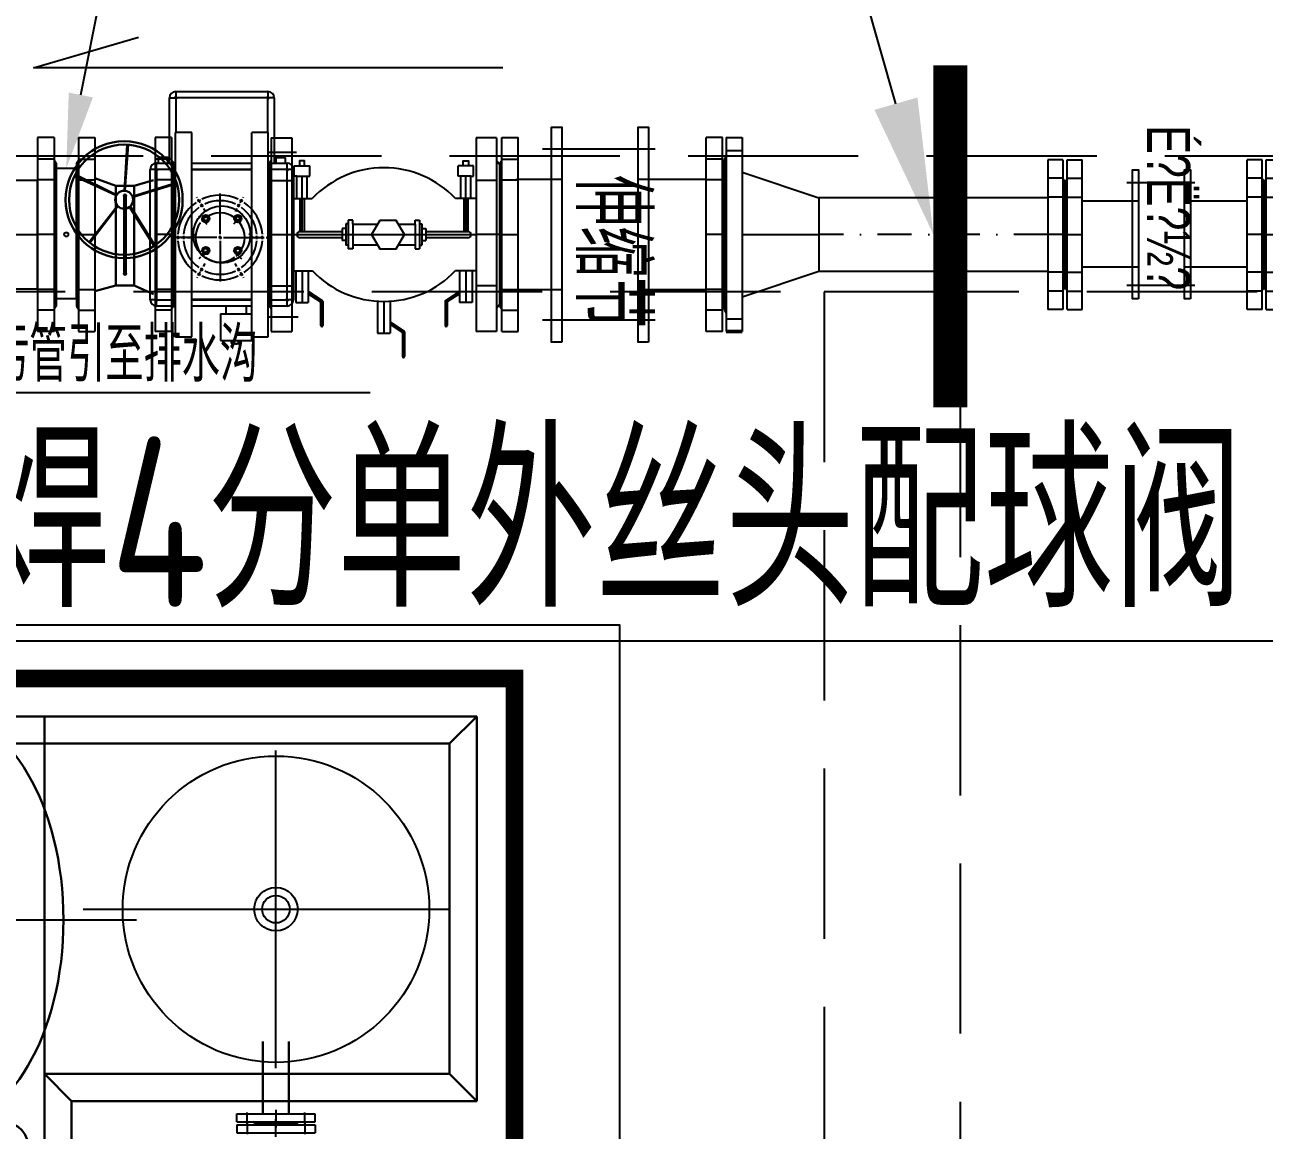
# Model space of a CAD drawing. Header units: millimetres. Extents: x 10779125 to 11142123, y -372083 to -144871.
# Drawn here: x 11116689 to 11118509, y -298681 to -297057 of the extents above; entities that cross this region are included whole.
import ezdxf
from ezdxf import colors
from ezdxf.entities.mleader import LeaderData, LeaderLine
from ezdxf.math import Vec2, Vec3

# ---------------------------------------------------------------- set-up
doc = ezdxf.new("R2010")
doc.units = ezdxf.units.MM
doc.header["$LTSCALE"] = 1000
doc.header["$MEASUREMENT"] = 0
for name, pattern in [('A-世伦路地下室北区_t3$0$DASH', [0.35, 0.25, -0.1]), ('CENTER', [2.9, 2.5, -0.2, 0, -0.2]), ('CENTER2', [1.125, 0.75, -0.125, 0.125, -0.125]), ('DASH', [0.35, 0.25, -0.1]), ('DASHDOT', [1, 0.5, -0.25, 0, -0.25])]:
    doc.linetypes.add(name, pattern=pattern)
doc.layers.get('0').update_dxf_attribs({"color": 255, "linetype": 'CONTINUOUS'})
for name, color, linetype in [('1', 255, 'CONTINUOUS'), ('10', 7, 'CONTINUOUS'), ('3中心线', 1, 'CENTER2'), ('3中心线层', 1, 'CENTER'), ('6文字层', 3, 'CONTINUOUS'), ('7标注层', 4, 'CONTINUOUS'), ('8', 8, 'CONTINUOUS'), ('中心符号线', 6, 'CONTINUOUS')]:
    doc.layers.add(name, color=color, linetype=linetype)
for name, color, linetype, lineweight in [('1粗实线', 254, 'CONTINUOUS', 30), ('5底盘', 2, 'CONTINUOUS', 30), ('_0', 7, 'CONTINUOUS', 80), ('几何体', 7, 'CONTINUOUS', 25)]:
    doc.layers.add(name, color=color, linetype=linetype, lineweight=lineweight)
doc.styles.add('_HZTXT', font='tssdeng.shx', dxfattribs={"width": 0.8, "bigfont": 'tssdchn.shx'})
doc.styles.add('AAAASZSY', font='aaaaszsysim.shx', dxfattribs={"width": 0.75, "bigfont": 'aaaaszsyfs.shx'})
doc.styles.add('hz', font='simplex', dxfattribs={"width": 0.7, "bigfont": 'hztxt'})
doc.styles.get("Standard").update_dxf_attribs({"font": 'symbol.ttf'})

# ---------------------------------------------------------------- blocks, each defined once
blk = doc.blocks.new('bf211016')
at = {"layer": '8', "color": 8, "linetype": 'DASH'}
blk.add_line((-10600, 6787.7, 0), (14385.7, 6787.7, 0), dxfattribs=at)
at = {"layer": '8', "color": 8, "linetype": 'DASH', "elevation": 0}
blk.add_lwpolyline([(14385.7, 6587.7), (-10400, 6587.7), (-10400, 855), (6185.7, 855), (6185.7, 655), (1319.7, 655), (1319.7, 0)], dxfattribs=at)
blk = doc.blocks.new('DN150法兰侧视图')
at = {"layer": '1'}
for p, q in [((-24, 142.5), (0, 142.5)), ((-24, 142.5), (-24, -142.5)), ((0, 142.5), (0, -142.5)), ((-27, 105), (-24, 109.5)), ((-27, 105), (-27, -105)), ((-24, 80.5), (0, 80.5)), ((-24, -80.5), (0, -80.5)), ((-27, -105), (-24, -109.5)), ((-24, -142.5), (0, -142.5))]:
    blk.add_line(p, q, dxfattribs=at)
at = {"layer": '3中心线层'}
for p, q in [((-24, 110.9), (0, 110.9)), ((-24, 0), (0, 0)), ((-24, -110.9), (0, -110.9))]:
    blk.add_line(p, q, dxfattribs=at)
blk = doc.blocks.new('DN100法兰侧视图')
at = {"layer": '1'}
for p, q in [((-22, 110), (0, 110)), ((-22, 110), (-22, -110)), ((0, 110), (0, -110)), ((-25, 77.5), (-22, 82)), ((-25, 77.5), (-25, -77.5)), ((-22, 55), (0, 55)), ((-22, -55), (0, -55)), ((-25, -77.5), (-22, -82)), ((-22, -110), (0, -110))]:
    blk.add_line(p, q, dxfattribs=at)
at = {"layer": '3中心线层'}
for p, q in [((-22, 83.1), (0, 83.1)), ((-25, 0), (0, 0)), ((-22, -83.1), (0, -83.1))]:
    blk.add_line(p, q, dxfattribs=at)
blk = doc.blocks.new('DN100电磁流量计')
for p, q in [((-225.2, 50.8), (-182.6, 50.8)), ((-151.1, 37.4), (-146.1, 30.2)), ((-146.1, 40.5), (-142, 32.7)), ((-140.7, 42.9), (-137.7, 34.6)), ((-135, 44.5), (-133.1, 35.9)), ((-129.2, 45.4), (-128.4, 30.7)), ((-123.3, 45.6), (-123.7, 36.8)), ((-117.5, 45), (-118.9, 36.3)), ((-111.7, 43.6), (-114.3, 35.2)), ((-106.2, 41.5), (-109.8, 33.5)), ((-101, 38.7), (-105.6, 31.3)), ((-67.6, 50.8), (-25, 50.8)), ((-166.2, 19.7), (-158.3, 15.9)), ((-163.4, 24.8), (-156, 20)), ((-159.8, 29.5), (-153.1, 23.8)), ((-155.7, 33.8), (-149.8, 27.3)), ((-96.2, 35.3), (-101.8, 28.5)), ((-91.9, 31.3), (-98.3, 25.3)), ((-88.1, 26.8), (-95.3, 21.6)), ((-85, 21.8), (-92.7, 17.6)), ((-225.2, 0), (-182.6, 0)), ((-170.6, 2.6), (-161.8, 2.1)), ((-169.9, 8.5), (-161.3, 6.9)), ((-168.4, 14.2), (-160.1, 11.5)), ((-82.5, 16.4), (-90.7, 13.3)), ((-80.8, 10.8), (-89.3, 8.7)), ((-79.7, 5), (-88.5, 4)), ((-67.6, 0), (-25, 0)), ((-170.6, -3.3), (-156.3, -2.6)), ((-169.8, -9.1), (-161.2, -7.3)), ((-168.2, -14.8), (-159.9, -11.9)), ((-166, -20.2), (-158.1, -16.3)), ((-79.5, -0.9), (-99.4, -0.7)), ((-83.2, -18.1), (-91.3, -14.6)), ((-81.2, -12.5), (-89.7, -10.1)), ((-80, -6.8), (-88.7, -5.5)), ((-163, -25.3), (-155.7, -20.4)), ((-159.4, -30), (-152.8, -24.2)), ((-155.3, -34.2), (-149.5, -27.6)), ((-150.6, -37.8), (-145.7, -30.5)), ((-145.5, -40.8), (-141.6, -32.9)), ((-140.1, -43.1), (-137.2, -34.8)), ((-134.4, -44.6), (-132.6, -36)), ((-125.1, -45.6), (-125.1, -32)), ((-113.4, -44.1), (-115.7, -35.6)), ((-107.8, -42.2), (-111.2, -34.1)), ((-102.5, -39.6), (-106.9, -32)), ((-97.6, -36.4), (-102.9, -29.4)), ((-93.1, -32.6), (-99.3, -26.3)), ((-89.2, -28.2), (-96.1, -22.7)), ((-85.9, -23.3), (-93.4, -18.8)), ((-225.2, -50.8), (-182.6, -50.8)), ((-119.2, -45.2), (-120.3, -36.5)), ((-67.6, -50.8), (-25, -50.8))]:
    blk.add_line(p, q)
blk.add_lwpolyline([(-182.6, 92.1), (-67.6, 92.1), (-67.6, -91.3), (-182.6, -91.3)], close=True)
blk.add_lwpolyline([(-102.7, -27.8), (-102.7, -12.7), (-147.5, -12.7), (-147.5, -27.8), (-102.7, -27.8)])
for radius in [53.2, 45.6]:
    blk.add_circle((-125.1, 0), radius)
at = {"xscale": -1, "rotation": 180}
blk.add_blockref('DN100法兰侧视图', (-225.2, 0), dxfattribs=at)
at = {"rotation": 180}
blk.add_blockref('DN100法兰侧视图', (-25, 0), dxfattribs=at)
blk = doc.blocks.new('DN200法兰侧视图')
at = {"layer": '1', "color": 0}
for p, q in [((132.5, 0), (-132.5, 0)), ((132.5, 0), (137, -3)), ((170, -3), (-170, -3)), ((-132.5, 0), (-137, -3)), ((170, -3), (170, -31)), ((170, -31), (-170, -31))]:
    blk.add_line(p, q, dxfattribs=at)
at = {"layer": '1', "color": 0, "lineweight": 50}
blk.add_line((-170, -3), (-170, -31), dxfattribs=at)
at = {"layer": '3中心线层'}
for p, q in [((-147.5, -3), (-147.5, -31)), ((147.5, -3), (147.5, -31))]:
    blk.add_line(p, q, dxfattribs=at)
blk = doc.blocks.new('法兰式蝶阀DN150')
at = {"color": 0, "lineweight": 30}
for p, q in [((57.9, -57.7), (85.9, 3)), ((58.3, -58.3), (88.3, 1.8)), ((-74.6, -57.6), (-83, -27)), ((41.6, -60.9), (-12, -19.6)), ((42.2, -60.2), (-11.2, -18.7)), ((71.5, -57.6), (83, -27)), ((-74.6, -57.6), (-74.6, -84.9)), ((-54.5, -57.6), (-74.6, -57.6)), ((-42.3, -70), (-56.3, -70)), ((-42.8, -72.5), (-56.3, -72.5)), ((-47.9, -57.6), (-54.5, -57.6)), ((-44, -57.6), (-47.9, -57.6)), ((-36.7, -57.6), (-44, -57.6)), ((-42.8, -72.5), (-4.4, -72.5)), ((-42.3, -70), (-4.2, -70)), ((-36.7, -57.6), (43.7, -57.6)), ((15.9, -72.5), (-4.4, -72.5)), ((15.8, -70), (-4.2, -70)), ((37.4, -70), (15.8, -70)), ((37.9, -72.5), (15.9, -72.5)), ((31.8, -57.6), (43.7, -57.6)), ((37.4, -70), (55.9, -70)), ((37.9, -72.5), (55.9, -72.5)), ((43.7, -57.6), (48.1, -57.6)), ((54.7, -57.6), (48.1, -57.6)), ((54.7, -57.6), (71.5, -57.6)), ((64.7, -71), (131.9, -75.9)), ((64.8, -70.5), (132, -74.4)), ((71.5, -57.6), (71.5, -84.9)), ((-74.6, -84.9), (-87.7, -113)), ((-54.5, -84.9), (-74.6, -84.9)), ((-47.9, -84.9), (-54.5, -84.9)), ((-44, -84.9), (-47.9, -84.9)), ((-38.4, -84.9), (-44, -84.9)), ((-38.4, -84.9), (30.5, -84.9)), ((41, -78), (-16.5, -114.1)), ((41.8, -78.7), (-16, -114.8)), ((30.5, -84.9), (43.7, -84.9)), ((43.7, -84.9), (48.1, -84.9)), ((54.7, -84.9), (48.1, -84.9)), ((54.7, -84.9), (70, -84.9)), ((55, -82.4), (74.9, -147.3)), ((55.9, -82.1), (76.2, -146.9)), ((71.5, -84.9), (70, -84.9)), ((71.5, -84.9), (80, -113))]:
    blk.add_line(p, q, dxfattribs=at)
for radius in [85.9, 80.9, 13.2]:
    blk.add_circle((51.2, -70), radius, dxfattribs=at)
for centre, start, end in [((-57.4, -71.2), 48.387, 311.613), ((57, -71.2), 228.387, 131.613)]:
    blk.add_arc(centre, 1.65, start, end, dxfattribs=at)
at = {"layer": '1'}
for p, q in [((-105, 0), (-109.5, -3)), ((105, 0), (-105, 0)), ((105, 0), (109.5, -3)), ((-142.5, -3), (-142.5, -27)), ((142.5, -3), (-142.5, -3)), ((-80.5, -3), (-80.5, -27)), ((80.5, -3), (80.5, -27)), ((142.5, -3), (142.5, -27)), ((142.5, -27), (-142.5, -27)), ((-142.5, -139.5), (-142.5, -115.5)), ((142.5, -115.5), (-142.5, -115.5)), ((-80.5, -139.5), (-80.5, -115.5)), ((80.5, -139.5), (80.5, -115.5)), ((142.5, -139.5), (142.5, -115.5)), ((142.5, -139.5), (-142.5, -139.5)), ((-105, -142.5), (-109.5, -139.5)), ((105, -142.5), (-105, -142.5)), ((105, -142.5), (109.5, -139.5))]:
    blk.add_line(p, q, dxfattribs=at)
at = {"layer": '3中心线层'}
for p, q in [((-110.9, -3), (-110.9, -27)), ((0, -3), (0, -27)), ((110.9, -3), (110.9, -27)), ((-110.9, -139.5), (-110.9, -115.5)), ((0, -139.5), (0, -115.5)), ((110.9, -139.5), (110.9, -115.5))]:
    blk.add_line(p, q, dxfattribs=at)
blk = doc.blocks.new('FSDFSDFSE')
at = {"layer": '6文字层'}
for p, q in [((-81, 0), (-81, -99.7)), ((81, 0), (81, -99.7)), ((-125.5, -74.7), (-125.5, -240.3)), ((125.5, -74.7), (125.5, -240.3)), ((-81, -212), (-81, -278.3)), ((81, -212), (81, -278.3))]:
    blk.add_line(p, q, dxfattribs=at)
for points in [[(157.9, -84.7), (157.9, -99.7), (-157.9, -99.7), (-157.9, -84.7)], [(157.9, -212), (157.9, -227), (-157.9, -227), (-157.9, -212)]]:
    blk.add_lwpolyline(points, close=True, dxfattribs=at)
at = {"color": 0, "lineweight": -3, "rotation": 269.9999999999999}
blk.add_blockref('DN150法兰侧视图', (0, 0), dxfattribs=at)
at = {"color": 0, "lineweight": -3, "xscale": -1, "rotation": 270}
blk.add_blockref('DN150法兰侧视图', (0, -276), dxfattribs=at)
at = {"layer": '6文字层', "insert": (137.2, -86, -310.1), "char_height": 105, "attachment_point": 3, "style": 'AAAASZSY'}
blk.add_mtext_dynamic_manual_height_columns('伸缩节', width=680.901, gutter_width=1000, heights=[0], dxfattribs=at)
blk = doc.blocks.new('20201130.08515316')
at = {"layer": '1'}
for p, q in [((4.5, 284.6), (34.8, 284.6)), ((4.5, 284.6), (4.5, 0)), ((34.8, 284.6), (34.8, 0)), ((0, 244.3), (4.5, 251.1)), ((0, 244.3), (0, 40.3)), ((4.5, 221.9), (34.8, 221.9)), ((4.5, 67.2), (34.8, 67.2)), ((0, 40.3), (4.5, 33.5)), ((4.5, 0), (34.8, 0))]:
    blk.add_line(p, q, dxfattribs=at)
at = {"layer": '3中心线层'}
blk.add_line((0, 142.3), (34.8, 142.3), dxfattribs=at)
blk.add_line((0, 142.3), (34.8, 142.3), dxfattribs=at)
blk = doc.blocks.new('DN150倒流防止器')
for p, q in [((-137.6, 85.8), (-137.6, 100.8)), ((-137.6, 100.8), (-114.9, 100.8)), ((-114.9, 85.8), (-114.9, 100.8)), ((125.6, 100.8), (102.9, 100.8)), ((102.9, 85.8), (102.9, 100.8)), ((125.6, 85.8), (125.6, 100.8)), ((-133.8, 85.8), (-137.6, 85.8)), ((-133.8, 53), (-133.8, 85.8)), ((-133.8, 85.8), (-114.9, 85.8)), ((-118.7, 53), (-118.7, 85.8)), ((121.8, 85.8), (102.9, 85.8)), ((106.7, 53), (106.7, 85.8)), ((121.8, 53), (121.8, 85.8)), ((121.8, 85.8), (125.6, 85.8)), ((-141.3, 53), (-111.2, 53)), ((-129.3, 53), (-129.3, 4.5)), ((-126.3, 53), (-126.3, 4.5)), ((-126.3, 53), (-126.3, 4.5)), ((-123.2, 53), (-123.2, 4.5)), ((129.2, 53), (99.2, 53)), ((129.2, 53), (99.2, 53)), ((111.2, 53), (111.2, 4.5)), ((114.2, 53), (114.2, 4.5)), ((114.2, 53), (114.2, 4.5)), ((117.3, 53), (117.3, 4.5)), ((-51.7, 21), (-58.4, 21)), ((-58.4, 21), (-58.4, -21)), ((-51.7, 15.1), (-51.7, 21)), ((39.7, 15.1), (39.7, 21)), ((39.7, 21), (46.4, 21)), ((46.4, 21), (46.4, -21)), ((-129.3, 4.5), (-67.4, 4.5)), ((-61.8, 8.8), (-67.4, 8.8)), ((-67.4, 8.8), (-67.4, -8.8)), ((-58.4, 15.6), (-61.8, 15.6)), ((-61.8, 15.6), (-61.8, -15.6)), ((-51.7, 15.1), (-51.7, -21)), ((-51.7, 15.1), (-15.5, 15.1)), ((15.5, 15.1), (39.7, 15.1)), ((39.7, 15.1), (39.7, -15.1)), ((39.7, 15.1), (39.7, -21)), ((46.4, 15.6), (49.7, 15.6)), ((49.7, 15.6), (49.7, -15.6)), ((49.7, 8.8), (55.4, 8.8)), ((55.4, 8.8), (55.4, -8.8)), ((55.4, 4.5), (117.3, 4.5)), ((-129.3, -4.5), (-67.4, -4.5)), ((-61.8, -8.8), (-67.4, -8.8)), ((-58.4, -15.6), (-61.8, -15.6)), ((-51.7, -15.1), (-15.5, -15.1)), ((15.5, -15.1), (39.7, -15.1)), ((46.4, -15.6), (49.7, -15.6)), ((49.7, -8.8), (55.4, -8.8)), ((55.4, -4.5), (117.3, -4.5)), ((-51.7, -21), (-58.4, -21)), ((39.7, -21), (46.4, -21)), ((-141.3, -53), (-111.2, -53)), ((-135.5, -53), (-135.5, -99.8)), ((-117, -53), (-117, -99.8)), ((129.2, -53), (99.2, -53)), ((129.2, -53), (99.2, -53)), ((129.2, -53), (99.2, -53)), ((105, -53), (105, -99.8)), ((105, -53), (105, -99.8)), ((123.5, -53), (123.5, -99.8)), ((123.5, -53), (123.5, -99.8)), ((-117, -83.1), (-96.5, -96.9)), ((-117, -85), (-98, -97.6)), ((-117, -86.9), (-99.5, -98.4)), ((105, -83.1), (84.5, -96.9)), ((105, -85), (86, -97.6)), ((105, -86.9), (87.5, -98.4)), ((-135.5, -99.8), (-117, -99.8)), ((-98.9, -99.6), (-98.9, -133.6)), ((-97.3, -98.9), (-97.3, -133.6)), ((-95.8, -98.1), (-95.8, -133.6)), ((-15.3, -98.2), (-15.3, -145)), ((3.2, -98.2), (3.2, -145)), ((83.8, -98.1), (83.8, -133.6)), ((85.3, -98.9), (85.3, -133.6)), ((86.8, -99.6), (86.8, -133.6)), ((123.5, -99.8), (105, -99.8)), ((123.5, -99.8), (105, -99.8)), ((-15.3, -145), (3.2, -145)), ((3.2, -128.3), (23.7, -142.1)), ((3.2, -130.2), (22.2, -142.8)), ((3.2, -132.1), (20.7, -143.6)), ((21.4, -144.9), (21.4, -178.8)), ((22.9, -144.1), (22.9, -178.8)), ((24.4, -143.3), (24.4, -178.8))]:
    blk.add_line(p, q)
at = {"color": 1, "linetype": 'CENTER'}
for p, q in [((-126.2, 53), (-126.2, 85.8)), ((114.2, 53), (114.2, 85.8)), ((-141.3, 0), (129.2, 0)), ((-126.2, -53), (-126.2, -99.8)), ((114.2, -53), (114.2, -99.8)), ((-6, -98.2), (-6, -145))]:
    blk.add_line(p, q, dxfattribs=at)
for points in [[(-130, 100.8), (-122.5, 100.8), (-122.5, 108.4), (-130, 108.4)], [(118, 100.8), (110.5, 100.8), (110.5, 108.4), (118, 108.4)], [(-12.1, 20.9), (-24.2, 0), (-12.1, -20.9), (12.1, -20.9), (24.2, 0), (12.1, 20.9)]]:
    blk.add_lwpolyline(points, close=True)
for centre, radius, start, end in [((-6, -46.8), 145, 43.4862, 136.5138), ((-129.3, 0), 4.53, 90, 270), ((117.3, 0), 4.53, 270, 90), ((-6, 46.8), 145, 223.4862, 316.5138), ((-100.4, -99.6), 1.51, 0, 56.7781), ((-98.9, -98.9), 1.51, 0, 56.4582), ((-97.3, -98.1), 1.51, 0, 56.1858), ((85.3, -98.1), 1.51, 123.8142, 180), ((86.8, -98.9), 1.51, 123.5418, 180), ((88.3, -99.6), 1.51, 123.2219, 180), ((-97.3, -133.6), 1.51, 180, 0), ((19.9, -144.9), 1.51, 0, 56.7781), ((21.4, -144.1), 1.51, 0, 56.4582), ((22.9, -143.3), 1.51, 0, 56.1858), ((85.3, -133.6), 1.51, 180, 0), ((22.9, -178.8), 1.51, 180, 0)]:
    blk.add_arc(centre, radius, start, end)
at = {"layer": '3中心线层'}
for p, q in [((-176, 120.9), (-134.5, 120.9)), ((-176, -120.9), (-131.7, -120.9))]:
    blk.add_line(p, q, dxfattribs=at)
blk.add_blockref('20201130.08515316', (-176, -142.3))
at = {"xscale": -1}
blk.add_blockref('20201130.08515316', (164, -142.3), dxfattribs=at)
blk = doc.blocks.new('SW_CENTERMARKSYMBOL_14')
at = {"layer": '中心符号线', "color": 0}
for p, q in [((-64.8, 4.3), (-65.4, 5.3)), ((-62.3, 0), (-63.6, 2.2)), ((-60.6, -2.9), (-63.2, 1.5)), ((-31.2, -49), (-31.2, 10.8)), ((-1.7, -2.9), (0.9, 1.5)), ((0, 0), (-1.3, -2.2)), ((0, 0), (1.3, 2.2)), ((2.5, 4.3), (3.1, 5.3)), ((-62.3, 0), (-61.1, -2.2)), ((-59.8, -4.3), (-59.2, -5.3)), ((-58.1, -7.2), (-59.4, -5.1)), ((-58.1, -7.2), (-56.9, -9.4)), ((-55.6, -11.6), (-53.1, -16)), ((-6.7, -11.6), (-9.2, -16)), ((-4.2, -7.2), (-5.4, -9.4)), ((-4.2, -7.2), (-2.9, -5.1)), ((-2.5, -4.3), (-3.1, -5.3)), ((-60.2, -24.9), (-62.6, -22.5)), ((-56.7, -28.4), (-58.5, -26.7)), ((-56.7, -28.4), (-54.9, -30.2)), ((-53.2, -32), (-50.7, -34.4)), ((-9.2, -32), (-11.6, -34.4)), ((-5.6, -28.4), (-7.4, -30.2)), ((-5.6, -28.4), (-3.9, -26.7)), ((-2.1, -24.9), (0.3, -22.5)), ((-98.5, -54), (-99.6, -54)), ((-36.2, -54), (-96, -54)), ((-93.5, -54), (-96, -54)), ((-90.1, -54), (-95.2, -54)), ((-93.5, -54), (-91, -54)), ((-88.5, -54), (-87.3, -54)), ((-85.1, -54), (-87.6, -54)), ((-85.1, -54), (-82.6, -54)), ((-80.1, -54), (-75, -54)), ((-31.2, -54), (-33.7, -54)), ((-31.2, -54), (-31.2, -51.5)), ((-31.2, -54), (-31.2, -56.5)), ((-31.2, -54), (-28.7, -54)), ((-26.2, -54), (33.7, -54)), ((17.8, -54), (12.7, -54)), ((22.8, -54), (20.3, -54)), ((22.8, -54), (25.3, -54)), ((26.2, -54), (25, -54)), ((27.8, -54), (32.9, -54)), ((31.2, -54), (28.7, -54)), ((31.2, -54), (33.7, -54)), ((36.2, -54), (37.3, -54)), ((-31.2, -59), (-31.2, -118.8)), ((-60.2, -83), (-62.6, -85.5)), ((-56.7, -79.5), (-58.5, -81.3)), ((-56.7, -79.5), (-54.9, -77.7)), ((-53.2, -76), (-50.7, -73.5)), ((-9.2, -76), (-11.6, -73.5)), ((-5.6, -79.5), (-7.4, -77.7)), ((-5.6, -79.5), (-3.9, -81.3)), ((-2.1, -83), (0.3, -85.5)), ((-62.3, -107.9), (-63.6, -110.1)), ((-60.6, -105), (-63.2, -109.4)), ((-62.3, -107.9), (-61.1, -105.8)), ((-59.8, -103.6), (-59.2, -102.6)), ((-58.1, -100.7), (-59.4, -102.9)), ((-58.1, -100.7), (-56.9, -98.5)), ((-55.6, -96.4), (-53.1, -92)), ((-6.7, -96.4), (-9.2, -92)), ((-4.2, -100.7), (-5.4, -98.5)), ((-4.2, -100.7), (-2.9, -102.9)), ((-2.5, -103.6), (-3.1, -102.6)), ((-1.7, -105), (0.9, -109.4)), ((0, -107.9), (-1.3, -105.8)), ((0, -107.9), (1.3, -110.1)), ((-64.8, -112.3), (-65.4, -113.3)), ((2.5, -112.3), (3.1, -113.3))]:
    blk.add_line(p, q, dxfattribs=at)
for radius, start, end in [(62.3, 117.7015, 120), (62.3, 64.5969, 115.4031), (62.3, 60, 62.2985), (62.3, 57.7015, 60), (62.3, 124.5969, 175.4031), (54, 125.3091, 174.6909), (62.3, 120, 122.2985), (54, 120, 122.6545), (54, 117.3455, 120), (54, 65.3091, 114.6909), (36.1, 52.9357, 127.0643), (54, 60, 62.6545), (54, 57.3455, 60), (54, 5.3091, 54.6909), (62.3, 4.5969, 55.4031), (36.1, 142.9357, 217.0643), (36.1, 135, 138.9679), (36.1, 131.0321, 135), (36.1, 45, 48.9679), (36.1, 41.0321, 45), (36.1, 322.9357, 37.0643), (62.3, 177.7015, 180), (62.3, 180, 182.2985), (54, 177.3455, 180), (54, 180, 182.6545), (54, 0, 2.6545), (54, 357.3455, 0), (62.3, 0, 2.2985), (62.3, 357.7015, 0), (62.3, 184.5969, 235.4031), (54, 185.3091, 234.6909), (54, 305.3091, 354.6909), (62.3, 304.5969, 355.4031), (36.1, 221.0321, 225), (36.1, 225, 228.9679), (36.1, 232.9357, 307.0643), (36.1, 311.0321, 315), (36.1, 315, 318.9679), (62.3, 237.7015, 240), (62.3, 240, 242.2985), (54, 237.3455, 240), (54, 240, 242.6545), (54, 245.3091, 294.6909), (54, 297.3455, 300), (54, 300, 302.6545), (62.3, 297.7015, 300), (62.3, 300, 302.2985), (62.3, 244.5969, 295.4031)]:
    blk.add_arc((-31.2, -54), radius, start, end, dxfattribs=at)
blk = doc.blocks.new('SW_CENTERMARKSYMBOL_15')
at = {"layer": '中心符号线', "color": 0}
for q in [(-2.5, 0), (0, 2.5), (0, -2.5), (2.5, 0)]:
    blk.add_line((0, 0), q, dxfattribs=at)
blk = doc.blocks.new('SW_CENTERMARKSYMBOL_16')
at = {"layer": '中心符号线', "color": 0}
for q in [(-2.5, 0), (0, 2.5), (0, -2.5), (2.5, 0)]:
    blk.add_line((0, 0), q, dxfattribs=at)
blk = doc.blocks.new('SW_CENTERMARKSYMBOL_17')
at = {"layer": '中心符号线', "color": 0}
for q in [(-2.5, 0), (0, 2.5), (0, -2.5), (2.5, 0)]:
    blk.add_line((0, 0), q, dxfattribs=at)
blk = doc.blocks.new('SW_CENTERMARKSYMBOL_18')
at = {"layer": '中心符号线', "color": 0}
for q in [(-2.5, 0), (0, 2.5), (0, -2.5), (2.5, 0)]:
    blk.add_line((0, 0), q, dxfattribs=at)
blk = doc.blocks.new('SW_CENTERMARKSYMBOL_19')
at = {"layer": '中心符号线', "color": 0}
for q in [(-2.5, 0), (0, 2.5), (0, -2.5), (2.5, 0)]:
    blk.add_line((0, 0), q, dxfattribs=at)
blk = doc.blocks.new('SW_CENTERMARKSYMBOL_20')
at = {"layer": '中心符号线', "color": 0}
for q in [(-2.5, 0), (0, 2.5), (0, -2.5), (2.5, 0)]:
    blk.add_line((0, 0), q, dxfattribs=at)
blk = doc.blocks.new('SW_CENTERMARKSYMBOL_21')
at = {"layer": '中心符号线', "color": 0}
for q in [(-2.5, 0), (0, 2.5), (0, -2.5), (2.5, 0)]:
    blk.add_line((0, 0), q, dxfattribs=at)
blk = doc.blocks.new('SW_CENTERMARKSYMBOL_22')
at = {"layer": '中心符号线', "color": 0}
for q in [(-2.5, 0), (0, 2.5), (0, -2.5), (2.5, 0)]:
    blk.add_line((0, 0), q, dxfattribs=at)
blk = doc.blocks.new('DN150电动阀俯视图')
at = {"layer": '几何体'}
for p, q in [((-77, 105), (-77, 200.7)), ((-77, 200.7), (-67.7, 200.7)), ((-67.7, 210), (-67.7, 200.7)), ((-67.7, 210), (67.7, 210)), ((67.7, 200.7), (-67.7, 200.7)), ((-67.7, 200.7), (-67.7, 150)), ((67.7, 210), (67.7, 200.7)), ((77, 200.7), (67.7, 200.7)), ((67.7, 150), (67.7, 200.7)), ((77, 200.7), (77, 105)), ((-44, 150), (-68, 150)), ((-68, -150), (-68, 150)), ((-44, -150), (-44, 150)), ((68, 150), (44, 150)), ((44, -150), (44, 150)), ((68, -150), (68, 150)), ((-93.3, 112.9), (-93.3, 105)), ((-79.3, 112.9), (-93.3, 112.9)), ((-79.8, 113.4), (-92.9, 113.4)), ((-79.3, 105), (-79.3, 112.9)), ((79.3, 112.9), (79.3, 105)), ((93.3, 112.9), (79.3, 112.9)), ((92.9, 113.4), (79.8, 113.4)), ((93.3, 105), (93.3, 112.9)), ((-105, -95.7), (-105, 95.7)), ((-95.7, 95.7), (-105, 95.7)), ((-95.7, 95.7), (-95.7, 105)), ((-95.7, 105), (-70, 105)), ((-95.7, 95.7), (-95.7, -95.7)), ((-70, 95.7), (-95.7, 95.7)), ((-68, 105.5), (-70, 105.5)), ((-70, -105.5), (-70, 105.5)), ((-44, 105), (44, 105)), ((44, 95.7), (-44, 95.7)), ((44, 95), (-44, 95)), ((70, 105.5), (68, 105.5)), ((70, -105.5), (70, 105.5)), ((70, 105), (95.7, 105)), ((95.7, 95.7), (70, 95.7)), ((95.7, 95.7), (95.7, 105)), ((95.7, -95.7), (95.7, 95.7)), ((105, 95.7), (95.7, 95.7)), ((105, 95.7), (105, -95.7)), ((-26.4, 25.2), (-23.5, 26.8)), ((-26.4, 21.8), (-26.4, 25.2)), ((-23.5, 20.2), (-26.4, 21.8)), ((-23.5, 26.8), (-20.6, 25.2)), ((-20.6, 21.8), (-23.5, 20.2)), ((-20.6, 25.2), (-20.6, 21.8)), ((20.2, 23.5), (21.8, 26.4)), ((21.8, 20.6), (20.2, 23.5)), ((21.8, 26.4), (25.2, 26.4)), ((25.2, 20.6), (21.8, 20.6)), ((25.2, 26.4), (26.8, 23.5)), ((26.8, 23.5), (25.2, 20.6)), ((-26.8, -23.5), (-25.2, -20.6)), ((-25.2, -26.4), (-26.8, -23.5)), ((-25.2, -20.6), (-21.8, -20.6)), ((-21.8, -26.4), (-25.2, -26.4)), ((-21.8, -20.6), (-20.2, -23.5)), ((-20.2, -23.5), (-21.8, -26.4)), ((20.6, -21.8), (23.5, -20.2)), ((20.6, -25.2), (20.6, -21.8)), ((23.5, -26.8), (20.6, -25.2)), ((23.5, -20.2), (26.4, -21.8)), ((26.4, -25.2), (23.5, -26.8)), ((26.4, -21.8), (26.4, -25.2)), ((-95.7, -95.7), (-105, -95.7)), ((-95.7, -105), (-95.7, -95.7)), ((-95.7, -95.7), (-70, -95.7)), ((-70, -105), (-95.7, -105)), ((-70, -105.5), (-68, -105.5)), ((-44, -95), (44, -95)), ((-44, -95.7), (44, -95.7)), ((44, -105), (-44, -105)), ((6.1, -105), (6.1, -116.4)), ((36.3, -116.4), (36.3, -105)), ((68, -105.5), (70, -105.5)), ((70, -95.7), (95.7, -95.7)), ((95.7, -105), (70, -105)), ((95.7, -105), (95.7, -95.7)), ((105, -95.7), (95.7, -95.7)), ((-1.9, -116.4), (-1.9, -155.5)), ((-1.9, -116.4), (44, -116.4)), ((-68, -150), (-44, -150)), ((-1.9, -152.8), (-1.9, -155.5)), ((-1.9, -155.5), (44.3, -155.5)), ((14.2, -159.7), (14.2, -155.5)), ((14.2, -159.7), (15.2, -160.3)), ((16, -160.3), (15.2, -160.3)), ((21.2, -160.3), (16, -160.3)), ((17.7, -159.7), (17.7, -155.5)), ((26.4, -160.3), (21.2, -160.3)), ((24.7, -159.7), (24.7, -155.5)), ((27.2, -160.3), (26.4, -160.3)), ((27.2, -160.3), (28.2, -159.7)), ((28.2, -159.7), (28.2, -155.5)), ((44, -150), (68, -150)), ((44.3, -155.5), (44.3, -150))]:
    blk.add_line(p, q, dxfattribs=at)
for centre, radius in [((0, 0), 42), ((-23.5, 23.5), 5.5), ((-23.5, 23.5), 5), ((-23.5, 23.5), 4.5), ((23.5, 23.5), 5.5), ((23.5, 23.5), 5), ((23.5, 23.5), 4.5), ((-23.5, -23.5), 5.5), ((23.5, -23.5), 5.5), ((-23.5, -23.5), 5), ((-23.5, -23.5), 4.5), ((23.5, -23.5), 5), ((23.5, -23.5), 4.5)]:
    blk.add_circle(centre, radius, dxfattribs=at)
for centre, radius, start, end in [((-67.7, 200.7), 9.33, 90, 180), ((67.7, 200.7), 9.33, 0, 90), ((-92.9, 112.9), 0.467, 90, 180), ((-79.8, 112.9), 0.467, 0, 90), ((79.8, 112.9), 0.467, 90, 180), ((92.9, 112.9), 0.467, 0, 90), ((-95.7, 95.7), 9.33, 90, 180), ((95.7, 95.7), 9.33, 0, 90), ((-95.7, -95.7), 9.33, 180, 270), ((95.7, -95.7), 9.33, 270, 0)]:
    blk.add_arc(centre, radius, start, end, dxfattribs=at)
for points, knots in [([(16, -160.3), (15.8, -160.3), (15.7, -160.3), (15.4, -160.3), (15.2, -160.2), (14.8, -160), (14.5, -159.9), (14.2, -159.7)], [0, 0, 0, 0, 0.25, 0.25, 0.5, 0.5, 1, 1, 1, 1]), ([(17.7, -159.7), (18.3, -159.9), (18.9, -160), (20, -160.3), (20.6, -160.3), (21.2, -160.3)], [0, 0, 0, 0, 0.5, 0.5, 1, 1, 1, 1]), ([(21.2, -160.3), (21.8, -160.3), (22.4, -160.3), (23.6, -160), (24.1, -159.9), (24.7, -159.7)], [0, 0, 0, 0, 0.5, 0.5, 1, 1, 1, 1]), ([(26.4, -160.3), (26.3, -160.3), (26.1, -160.3), (25.8, -160.3), (25.7, -160.2), (25.3, -160), (25, -159.9), (24.7, -159.7)], [0, 0, 0, 0, 0.25, 0.25, 0.5, 0.5, 1, 1, 1, 1])]:
    blk.add_open_spline(points, degree=3, knots=knots, dxfattribs=at)
for points in [[(17.7, -159.7), (17.1, -160.1), (16.6, -160.3), (16, -160.3)], [(28.2, -159.7), (27.6, -160.1), (27, -160.3), (26.4, -160.3)]]:
    blk.add_open_spline(points, degree=3, dxfattribs=at)
at = {"layer": '中心符号线'}
for name, p in [('SW_CENTERMARKSYMBOL_17', (-67.7, 200.7)), ('SW_CENTERMARKSYMBOL_18', (67.7, 200.7)), ('SW_CENTERMARKSYMBOL_20', (-95.7, 95.7)), ('SW_CENTERMARKSYMBOL_19', (95.7, 95.7)), ('SW_CENTERMARKSYMBOL_14', (28.7, 49.7)), ('SW_CENTERMARKSYMBOL_15', (-42, 0)), ('SW_CENTERMARKSYMBOL_16', (42, 0)), ('SW_CENTERMARKSYMBOL_22', (-95.7, -95.7)), ('SW_CENTERMARKSYMBOL_21', (95.7, -95.7))]:
    blk.add_blockref(name, p, dxfattribs=at)
blk = doc.blocks.new('20200110.140932')
at = {"layer": '1粗实线'}
for p, q in [((-70, 0), (-74.5, -2)), ((-70, 0), (70, 0)), ((70, 0), (74.5, -2)), ((-110, -2), (-110, -18)), ((-110, -2), (110, -2)), ((-110, -18), (110, -18)), ((-50.8, -18), (-50.8, -100)), ((50.8, -18), (50.8, -100)), ((110, -2), (110, -18)), ((-50.8, -100), (-600, -100)), ((600, -100), (50.8, -100)), ((-481.8, -201.6), (-600, -201.6)), ((-481.8, -284.6), (-481.8, -201.6)), ((-31.8, -201.6), (-418.2, -201.6)), ((-418.2, -284.6), (-418.2, -201.6)), ((-31.8, -284.6), (-31.8, -201.6)), ((418.2, -201.6), (31.8, -201.6)), ((31.8, -284.6), (31.8, -201.6)), ((418.2, -284.6), (418.2, -201.6)), ((600, -201.6), (481.8, -201.6)), ((481.8, -284.6), (481.8, -201.6)), ((-542.5, -299.6), (-542.5, -284.6)), ((-542.5, -284.6), (-357.5, -284.6)), ((-357.5, -299.6), (-357.5, -284.6)), ((-92.5, -299.6), (-92.5, -284.6)), ((-92.5, -284.6), (92.5, -284.6)), ((92.5, -299.6), (92.5, -284.6)), ((357.5, -299.6), (357.5, -284.6)), ((357.5, -284.6), (542.5, -284.6)), ((542.5, -299.6), (542.5, -284.6)), ((-542.5, -299.6), (-357.5, -299.6)), ((-505, -301.6), (-509.5, -299.6)), ((-505, -301.6), (-395, -301.6)), ((-395, -301.6), (-390.5, -299.6)), ((-92.5, -299.6), (92.5, -299.6)), ((-55, -301.6), (-59.5, -299.6)), ((-55, -301.6), (55, -301.6)), ((55, -301.6), (59.5, -299.6)), ((357.5, -299.6), (542.5, -299.6)), ((395, -301.6), (390.5, -299.6)), ((395, -301.6), (505, -301.6)), ((505, -301.6), (509.5, -299.6))]:
    blk.add_line(p, q, dxfattribs=at)
at = {"layer": '1粗实线', "color": 1}
for p, q in [((-50.8, -18), (-50.8, -17)), ((50.8, -18), (50.8, -17)), ((-481.8, -284.6), (-481.8, -285.6)), ((-418.2, -284.6), (-418.2, -285.6)), ((-31.8, -284.6), (-31.8, -285.6)), ((31.8, -284.6), (31.8, -285.6)), ((418.2, -284.6), (418.2, -285.6)), ((481.8, -284.6), (481.8, -285.6))]:
    blk.add_line(p, q, dxfattribs=at)
at = {"layer": '1粗实线'}
for centre, radius, start, end in [((0, -51), 70.6, 223.9627, 316.0373), ((-450, -230.5), 43, 42.3363, 137.6637), ((0, -230.5), 43, 42.3363, 137.6637), ((450, -230.5), 43, 42.3363, 137.6637)]:
    blk.add_arc(centre, radius, start, end, dxfattribs=at)
blk.add_ellipse((-600, -150.8), major_axis=(0, -50.8), ratio=0.590551, start_param=3.141593, end_param=6.283185, dxfattribs=at)
at = {"layer": '1粗实线', "extrusion": (0, 0, -1)}
blk.add_ellipse((600, -150.8), major_axis=(0, -50.8), ratio=0.590551, start_param=3.141593, end_param=6.283185, dxfattribs=at)
at = {"layer": '3中心线', "ltscale": 50}
for p, q in [((-90, 0.8), (-90, -20.1)), ((90, 0.3), (90, -20.1)), ((-522.5, -302.4), (-522.5, -282.5)), ((-377.5, -301.9), (-377.5, -282.5)), ((-72.5, -302.4), (-72.5, -282.5)), ((72.5, -301.9), (72.5, -282.5)), ((377.5, -302.4), (377.5, -282.5)), ((522.5, -301.9), (522.5, -282.5))]:
    blk.add_line(p, q, dxfattribs=at)
at = {"layer": '3中心线', "ltscale": 2}
for p, q in [((0, 15.3), (0, -142.6)), ((-450, -178.5), (-450, -317.9)), ((0, -178.5), (0, -317.9)), ((450, -178.5), (450, -317.9))]:
    blk.add_line(p, q, dxfattribs=at)
at = {"layer": '3中心线', "ltscale": 4}
blk.add_line((-649.4, -150.8), (649.4, -150.8), dxfattribs=at)
blk = doc.blocks.new('20200102.103524')
for p, q in [((-28.8, 0), (-33.2, -2)), ((-28.8, 0), (28.8, 0)), ((28.8, 0), (33.2, -2)), ((-57.5, -2), (-57.5, -14)), ((-57.5, -2), (57.5, -2)), ((-57.5, -14), (57.5, -14)), ((57.5, -2), (57.5, -14))]:
    blk.add_line(p, q)
at = {"color": 1}
for p, q in [((-19.1, -14), (-19.1, -13)), ((19.1, -14), (19.1, -13))]:
    blk.add_line(p, q, dxfattribs=at)
at = {"layer": '3中心线', "linetype": 'CENTER2', "ltscale": 0.5}
for p, q in [((-42.5, 0.8), (-42.5, -16.1)), ((0, -19.9), (0, 6.2)), ((42.5, 0.3), (42.5, -16.1))]:
    blk.add_line(p, q, dxfattribs=at)
blk = doc.blocks.new('sffweafsere')
for radius in [225, 31.9, 20.2]:
    blk.add_circle((1012.6, 548.5), radius)
at = {"layer": '1粗实线'}
for p, q in [((993.5, 248), (993.5, 354.4)), ((1031.6, 248), (1031.6, 354.4))]:
    blk.add_line(p, q, dxfattribs=at)
blk.add_ellipse((522.6, 532.7), major_axis=(0, 303), ratio=0.587508, start_param=3.141593, end_param=6.283185, dxfattribs=at)
at = {"layer": '3中心线'}
for p, q in [((1012.6, 315.2), (1012.6, 781.8)), ((729.3, 548.5), (1265.9, 548.5))]:
    blk.add_line(p, q, dxfattribs=at)
at = {"layer": '3中心线', "linetype": 'CENTER2', "ltscale": 4}
blk.add_line((-712.6, 532.7), (807.8, 532.7), dxfattribs=at)
at = {"layer": '5底盘'}
for p, q in [((1307.6, 831.7), (-667.4, 831.7)), ((672.6, -824.3), (672.6, 831.7)), ((1267.6, 791.7), (1307.6, 831.7)), ((1307.6, 831.7), (1307.6, 266.7)), ((1267.6, 791.7), (-627.4, 791.7)), ((1267.6, 791.7), (1267.6, 306.7)), ((1267.6, 306.7), (672.6, 306.7)), ((672.6, 306.7), (712.6, 266.7)), ((1267.6, 306.7), (1307.6, 266.7)), ((712.6, -864.3), (712.6, 266.7)), ((1307.6, 266.7), (712.6, 266.7))]:
    blk.add_line(p, q, dxfattribs=at)
at = {"xscale": -1, "rotation": 180}
blk.add_blockref('20200102.103524', (1012.6, 234), dxfattribs=at)
blk.add_blockref('20200102.103524', (1012.6, 234))
at = {"layer": '3中心线', "color": 3}
blk.add_blockref('20200110.140932', (22.6, 332.7), dxfattribs=at)

msp = doc.modelspace()

# ---------------------------------------------------------------- linework, layer by layer
for p, q in [((11117742.5, -297273.2, 0), (11117855.3, -297311, 0)), ((11117855.3, -297311, 0), (11117855.3, -297419, 0)), ((11118191.6, -297311, 0), (11117855.3, -297311, 0)), ((11117855.3, -297419, 0), (11117742.5, -297456.8, 0)), ((11118191.6, -297419, 0), (11117855.3, -297419, 0))]:
    msp.add_line(p, q)
at = {"color": 5, "lineweight": -2, "const_width": 50}
msp.add_lwpolyline([(11118048.2, -297618.7), (11118048.2, -297116.3)], dxfattribs=at)
at = {"lineweight": -2, "elevation": 0}
for points in [[(11106332.7, -297444.5), (11116708.2, -297444.5), (11116708.2, -297285.5), (11106332.7, -297285.5)], [(11115063.1, -299938.7), (11117563.1, -299938.7), (11117563.1, -297938.7), (11115063.1, -297938.7)]]:
    msp.add_lwpolyline(points, close=True, dxfattribs=at)
at = {"color": 1, "linetype": 'A-世伦路地下室北区_t3$0$DASH', "const_width": 26, "elevation": 0}
msp.add_lwpolyline([(11115419.2, -299857), (11115408.1, -298017), (11117408.2, -298017), (11117408.2, -299169.5), (11117208.1, -299435.9), (11117208.1, -299857)], close=True, dxfattribs=at)
at = {"layer": '3中心线', "lineweight": -2}
msp.add_line((11106332.7, -297365, 0), (11116708.2, -297365, 0), dxfattribs=at)
at = {"layer": '3中心线层', "lineweight": -3}
msp.add_line((11117742.5, -297365, 0), (11117855.3, -297365, 0), dxfattribs=at)
at = {"layer": '3中心线层', "linetype": 'DASHDOT', "ltscale": 0.1}
msp.add_line((11118191.6, -297365, 0), (11117855.3, -297365, 0), dxfattribs=at)
at = {"layer": '6文字层'}
for p, q in [((11118407, -297289.1, 0), (11118307.6, -297289.1, 0)), ((11118324.6, -297315.8, 0), (11118241.6, -297315.8, 0)), ((11118484.1, -297315.8, 0), (11118392, -297315.8, 0)), ((11118324.6, -297413, 0), (11118241.6, -297413, 0)), ((11118484.1, -297413, 0), (11118392, -297413, 0)), ((11118407, -297439.8, 0), (11118307.6, -297439.8, 0))]:
    msp.add_line(p, q, dxfattribs=at)
at = {"layer": '6文字层', "elevation": 0}
for points in [[(11118324.6, -297459.2), (11118315.6, -297459.2), (11118315.6, -297269.7), (11118324.6, -297269.7)], [(11118401, -297459.2), (11118392, -297459.2), (11118392, -297269.7), (11118401, -297269.7)]]:
    msp.add_lwpolyline(points, close=True, dxfattribs=at)
at = {"layer": '8', "color": 8, "linetype": 'DASH', "elevation": 0}
msp.add_lwpolyline([(11109982.8, -300288.7), (11118063.1, -300288.7), (11118063.1, -297449.2), (11117863.1, -297449.2), (11117863.1, -300088.7), (11107363.1, -300088.7), (11107363.1, -297449.2), (11107163.1, -297449.2), (11107163.1, -300288.7), (11109763.1, -300288.7)], dxfattribs=at)
at = {"layer": '_0', "lineweight": -2}
for p, q in [((11116701.9, -297120.1), (11116856.4, -297075)), ((11117391.2, -297120.1), (11116701.9, -297120.1))]:
    msp.add_line(p, q, dxfattribs=at)
at = {"layer": '_0', "lineweight": -2, "elevation": 0}
msp.add_lwpolyline([(11116735.2, -297458.7), (11116765.2, -297458.7), (11116765.2, -297267.8), (11116735.2, -297267.8)], close=True, dxfattribs=at)
at = {"layer": '_0', "lineweight": -2}
msp.add_circle((11116750.2, -297364.8, 0), 3.02, dxfattribs=at)

# ---------------------------------------------------------------- block references
at = {"lineweight": -2}
for name, p in [('bf211016', (11108663.1, -304036.8, 0)), ('DN150电动阀俯视图', (11116978.6, -297365, 0)), ('DN150倒流防止器', (11117222.6, -297365, 0))]:
    msp.add_blockref(name, p, dxfattribs=at)
at = {"xscale": -1}
msp.add_blockref('DN150法兰侧视图', (11116708.2, -297365, 0), dxfattribs=at)
at = {"color": 0, "lineweight": -3, "xscale": 0.8382352941176471, "yscale": 0.8382352941176471, "zscale": 0.8382352941176471, "rotation": 89.99999999999999}
msp.add_blockref('DN200法兰侧视图', (11117716.6, -297365, 0), dxfattribs=at)
msp.add_blockref('sffweafsere', (11116045.5, -298904.4, 0))
at = {"layer": '10'}
for name, p, rotation in [('法兰式蝶阀DN150', (11116765.2, -297365, 0), 89.99999999999999), ('DN100法兰侧视图', (11118484.1, -297365, 0), 179.9999999999999)]:
    msp.add_blockref(name, p, dxfattribs=dict(at, rotation=rotation))
at = {"layer": '10', "xscale": -1}
msp.add_blockref('DN100法兰侧视图', (11118191.6, -297365, 0), dxfattribs=at)
at = {"layer": '10', "xscale": -1, "rotation": 180}
msp.add_blockref('DN100法兰侧视图', (11118241.6, -297365, 0), dxfattribs=at)
at = {"layer": '10'}
msp.add_blockref('DN100电磁流量计', (11118759.2, -297365, 0), dxfattribs=at)
at = {"layer": '7标注层', "lineweight": -2, "rotation": 269.9999999998876}
msp.add_blockref('FSDFSDFSE', (11117689.6, -297365, 0), dxfattribs=at)

# ---------------------------------------------------------------- texts
at = {"layer": '6文字层', "insert": (11118400.2, -297446.8, -186.1), "char_height": 63, "attachment_point": 3, "rotation": 270, "style": 'AAAASZSY'}
msp.add_mtext_dynamic_manual_height_columns('É?Ë?½?', width=680.901, gutter_width=1000, heights=[0], dxfattribs=at)

# ---------------------------------------------------------------- leaders
at = {"lineweight": -2}
ml = msp.add_multileader_mtext('Standard', dxfattribs=at)
ml.set_content('2', color=42)
ml.set_leader_properties(color=42)
ml.build(insert=Vec2(0, 0))
ml.multileader.update_dxf_attribs({"text_left_attachment_type": 6, "text_right_attachment_type": 6, "dogleg_length": 50, "arrow_head_size": 200})
ctx = ml.context
ctx.base_point, ctx.char_height, ctx.arrow_head_size, ctx.landing_gap_size, ctx.plane_origin = Vec3(11115746.7, -290376, 0), 400, 200, 20, Vec3(11118023.4, -297365, 0)
ctx.left_attachment, ctx.right_attachment, ctx.text_align_type = 6, 6, 2
notes = []
notes.append((ctx, [(0, (1, 1, 0), (11116025, -290376, 0), (-1, 0), 50, [(0, [(11118023.4, -297365, 0)], 0, [])])]))
ctx.mtext.insert, ctx.mtext.alignment, ctx.mtext.flow_direction = Vec3(11115955, -289896, 0), 3, 5
at = {"color": 4, "lineweight": -3, "ltscale": 0.1}
ml = msp.add_multileader_mtext('Standard', dxfattribs=at)
ml.set_content('DN150圆片式止回阀', color=4, style='_HZTXT')
ml.set_leader_properties()
ml.build(insert=Vec2(0, 0))
ml.multileader.update_dxf_attribs({"text_left_attachment_type": 6, "text_right_attachment_type": 6, "dogleg_length": 100, "arrow_head_size": 110})
ctx = ml.context
ctx.base_point, ctx.char_height, ctx.arrow_head_size, ctx.landing_gap_size, ctx.plane_origin = Vec3(11116998.8, -296517.1, 0), 250, 110, 0.09, Vec3(11112405.2, -294717.4, 0)
ctx.left_attachment, ctx.right_attachment = 6, 6
notes.append((ctx, [(0, (1, 1, 0), (11116898.8, -296517.1, 0), (1, 0), 100, [(2, [(11116750.2, -297267.8, 0)], 0, [])])]))
ctx.mtext.insert, ctx.mtext.flow_direction = Vec3(11116998.9, -296217.1, 0), 5
ml = msp.add_multileader_mtext('Standard', dxfattribs=at)
ml.set_content('焊4分单外丝头配球阀', color=4, style='_HZTXT')
ml.set_leader_properties()
ml.build(insert=Vec2(0, 0))
ml.multileader.update_dxf_attribs({"text_left_attachment_type": 6, "text_right_attachment_type": 6, "dogleg_length": 100, "arrow_head_size": 110})
ctx = ml.context
ctx.base_point, ctx.char_height, ctx.arrow_head_size, ctx.landing_gap_size, ctx.plane_origin = Vec3(11116587.6, -297962, 74.3), 250, 110, 0.09, Vec3(11114314.2, -296889, 74.3)
ctx.left_attachment, ctx.right_attachment = 6, 6
notes.append((ctx, [(1, (1, 1, 0), (11118632.6, -297962, 74.3), (-1, 0), 100, [(0, [(11118928.1, -297365, 74.3)], 0, [])])]))
ctx.mtext.insert, ctx.mtext.flow_direction = Vec3(11116624.3, -297662, 74.3), 5
at = {"color": 5, "lineweight": -2}
ml = msp.add_multileader_mtext('Standard', dxfattribs=at)
ml.set_content('{\\W0.7;DN25排污管引至排水沟}', color=3, style='hz')
ml.set_leader_properties(color=3)
ml.build(insert=Vec2(0, 0))
ml.multileader.update_dxf_attribs({"text_left_attachment_type": 6, "text_right_attachment_type": 6, "dogleg_length": 20, "arrow_head_size": 30})
ctx = ml.context
ctx.base_point, ctx.char_height, ctx.arrow_head_size, ctx.landing_gap_size, ctx.plane_origin = Vec3(11116364.5, -297597.1, 0), 80, 30, 20, Vec3(11116093.6, -297748.5, 0)
ctx.left_attachment, ctx.right_attachment = 6, 6
notes.append((ctx, [(0, (1, 1, 0), (11116344.5, -297597.1, 0), (1, 0), 20, [(0, [(11116093.6, -297748.5, 0)], 0, [])])]))
ctx.mtext.insert, ctx.mtext.flow_direction = Vec3(11116384.5, -297501.1, 0), 5
for ctx, leaders in notes:
    for number, flags, end, landing, length, lines in leaders:
        leader = LeaderData()
        leader.index, (leader.has_last_leader_line, leader.has_dogleg_vector, leader.attachment_direction) = number, flags
        leader.last_leader_point, leader.dogleg_vector, leader.dogleg_length = Vec3(end), Vec3(landing), length
        for number, points, colour, breaks in lines:
            line = LeaderLine()
            line.index, line.vertices, line.color, line.breaks = number, Vec3.list(points), colors.encode_raw_color(colour), breaks
            leader.lines.append(line)
        ctx.leaders.append(leader)

doc.saveas('drawing.dxf')
